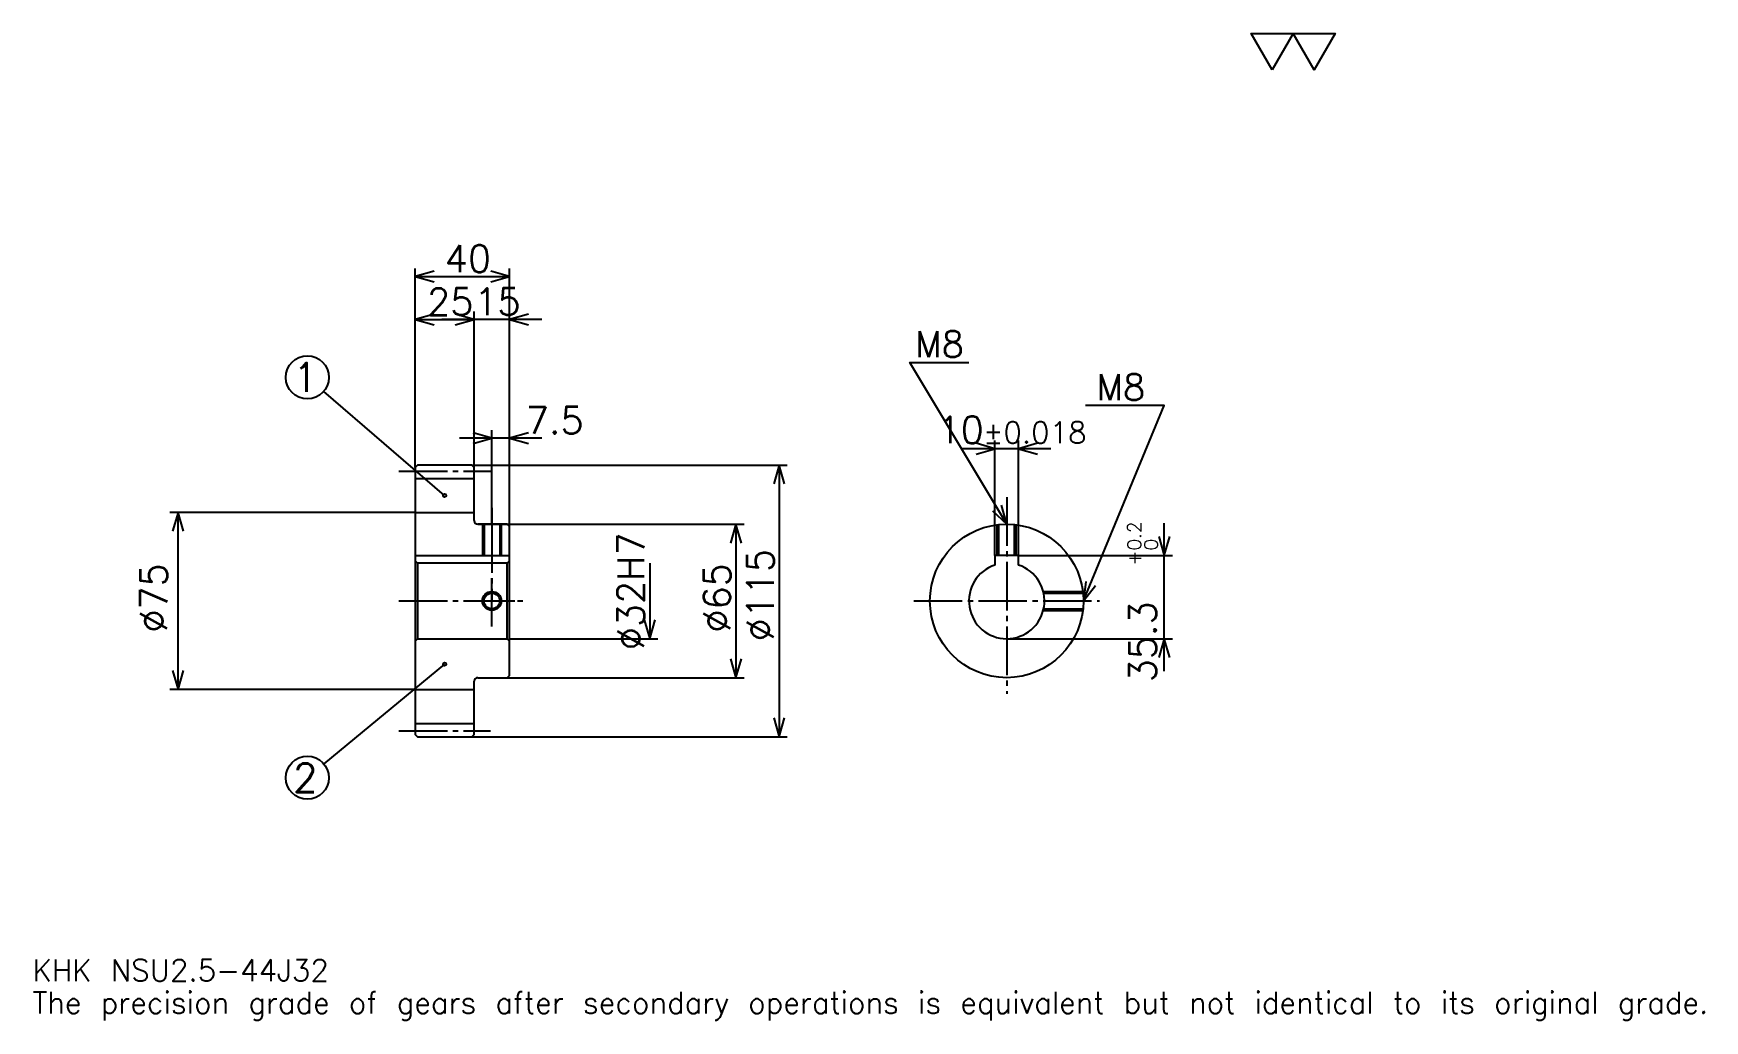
# Model space of a CAD drawing. Extents: x 23 to 731, y 8 to 426.
import ezdxf

# ---------------------------------------------------------------- set-up
doc = ezdxf.new("R2010")
doc.units = 0
doc.linetypes.add('DASHDOT', pattern=[27.391305, 20.543478, -2.282609, 2.282609, -2.282609])
doc.layers.get('0').update_dxf_attribs({"linetype": 'CONTINUOUS'})
doc.layers.add('DASHDOT', color=6, linetype='DASHDOT')
doc.styles.add('KANJI', font='TXT', dxfattribs={"bigfont": 'BIGFONT'})

msp = doc.modelspace()

# ---------------------------------------------------------------- linework, layer by layer
at = {"color": 5}
for p, q in [((184.891312, 243.532608), (184.891312, 326.847839)), ((224.891312, 243.532608), (224.891312, 326.847839)), ((184.891312, 323.423889), (224.891312, 323.423889)), ((184.891312, 305.163025), (209.891312, 305.163025)), ((238.58696, 305.163025), (196.195663, 305.163025)), ((209.891312, 243.532608), (209.891312, 308.586945)), ((197.391312, 230.720108), (146.164429, 274.734558)), ((238.58696, 254.945648), (203.695663, 254.945648)), ((217.391312, 243.532608), (217.391312, 258.369568)), ((454.130432, 250.489136), (416.739136, 250.489136)), ((430.434784, 205.332611), (430.434784, 253.913055)), ((440.434784, 205.332611), (440.434784, 253.913055)), ((184.891312, 242.532608), (184.891312, 243.532608)), ((208.891312, 243.532608), (224.891312, 243.532608)), ((209.891312, 242.532608), (209.891312, 243.532608)), ((217.391312, 218.532608), (217.391312, 243.532608)), ((217.391312, 218.532608), (217.391312, 243.532608)), ((224.891312, 243.532608), (342.445679, 243.532608)), ((224.891312, 217.532608), (224.891312, 243.532608)), ((339.021729, 243.532608), (339.021729, 128.532608)), ((184.891312, 223.532608), (81.032616, 223.532608)), ((84.456528, 148.532608), (84.456528, 223.532608)), ((211.391312, 218.532608), (224.891312, 218.532608)), ((224.891312, 218.532608), (324.184814, 218.532608)), ((320.760864, 218.532608), (320.760864, 153.532608)), ((502.173889, 156.33696), (502.173889, 219.028259)), ((440.434784, 205.332611), (505.597839, 205.332611)), ((284.239136, 202.032608), (284.239136, 170.032608)), ((224.891312, 170.032608), (287.663055, 170.032608)), ((435.434784, 170.032608), (505.597839, 170.032608)), ((197.391312, 159.282608), (146.274582, 117)), ((211.391312, 153.532608), (224.891312, 153.532608)), ((224.891312, 153.532608), (324.184814, 153.532608)), ((184.891312, 148.532608), (81.032616, 148.532608)), ((208.891312, 128.532608), (224.891312, 128.532608)), ((224.891312, 128.532608), (342.445679, 128.532608))]:
    msp.add_line(p, q, dxfattribs=at)
at = {"color": 4}
for p, q in [((184.891312, 237.907608), (209.891312, 237.907608)), ((184.891312, 223.532608), (209.891312, 223.532608)), ((184.891312, 205.332611), (224.891312, 205.332611)), ((185.891312, 202.032608), (185.891312, 170.032608)), ((223.891312, 202.032608), (224.891312, 203.032608)), ((223.891312, 170.032608), (224.891312, 169.032608)), ((184.891312, 148.532608), (209.891312, 148.532608)), ((184.891312, 134.157608), (209.891312, 134.157608))]:
    msp.add_line(p, q, dxfattribs=at)
at = {"color": 7}
msp.add_lwpolyline([(547.826111, 410.869568), (538.92395, 426.299988), (574.532654, 426.299988), (565.630432, 410.869568), (556.728271, 426.299988), (547.826111, 410.869568)], dxfattribs=at)
at = {"color": 5}
for points in [[(192.880447, 325.706512), (184.891312, 323.423889), (192.880447, 321.141296)], [(216.902176, 321.141296), (224.891312, 323.423889), (216.902176, 325.706512)], [(192.880447, 307.445648), (184.891312, 305.163025), (192.880447, 302.880432)], [(201.902176, 302.880432), (209.891312, 305.163025), (201.902176, 307.445648)], [(201.902176, 302.880432), (209.891312, 305.163025), (201.902176, 307.445648)], [(232.880447, 307.445648), (224.891312, 305.163025), (232.880447, 302.880432)], [(435.434784, 218.532608), (394.347839, 287.010864), (419.456543, 287.010864)], [(467.934814, 186.032608), (502.17395, 268.75), (468.847839, 268.75)], [(209.402176, 252.66304), (217.391312, 254.945648), (209.402176, 257.228271)], [(232.880447, 257.228271), (224.891312, 254.945648), (232.880447, 252.66304)], [(422.445648, 248.206528), (430.434784, 250.489136), (422.445648, 252.771744)], [(448.423889, 252.771744), (440.434784, 250.489136), (448.423889, 248.206528)], [(341.304352, 235.543472), (339.021729, 243.532608), (336.739136, 235.543472)], [(429.367096, 224.208832), (435.434784, 218.532608), (433.281738, 226.557617)], [(86.739136, 215.543472), (84.456528, 223.532608), (82.17392, 215.543472)], [(323.043488, 210.543472), (320.760864, 218.532608), (318.478271, 210.543472)], [(499.891296, 213.321732), (502.173889, 205.332611), (504.456543, 213.321732)], [(468.881226, 194.287354), (467.934814, 186.032608), (473.099365, 192.541336)], [(281.956543, 178.021744), (284.239136, 170.032608), (286.521729, 178.021744)], [(504.456543, 162.043472), (502.173889, 170.032608), (499.891296, 162.043472)], [(82.17392, 156.521744), (84.456528, 148.532608), (86.739136, 156.521744)], [(318.478271, 161.521744), (320.760864, 153.532608), (323.043488, 161.521744)], [(336.739136, 136.521744), (339.021729, 128.532608), (341.304352, 136.521744)]]:
    msp.add_lwpolyline(points, dxfattribs=at)
at = {"color": 4}
for points in [[(209.891312, 220.032608), (209.891312, 242.532608), (208.891312, 243.532608), (185.891312, 243.532608), (184.891312, 242.532608), (184.891312, 169.032608)], [(211.391312, 153.532608), (223.891312, 153.532608), (224.891312, 154.532608), (224.891312, 217.532608), (223.891312, 218.532608), (211.391312, 218.532608)], [(213.391312, 218.532608), (213.391312, 205.332611)], [(214.066315, 218.532608), (214.066315, 205.332611)], [(220.716309, 218.532608), (220.716309, 205.332611)], [(221.391312, 218.532608), (221.391312, 205.332611)], [(431.434784, 205.332611), (431.434784, 218.285522)], [(432.109802, 205.332611), (432.109802, 218.362076)], [(438.759766, 205.332611), (438.759766, 218.362076)], [(439.434784, 205.332611), (439.434784, 218.285522)], [(440.434784, 201.231293), (440.434784, 205.332611), (430.434784, 205.332611), (430.434784, 201.231293)], [(184.891312, 169.032608), (185.891312, 170.032608), (223.891312, 170.032608), (223.891312, 202.032608), (185.891312, 202.032608), (184.891312, 203.032608)], [(450.926697, 190.032608), (467.687683, 190.032608)], [(451.08551, 189.357605), (467.764221, 189.357605)], [(450.926697, 182.032608), (467.687683, 182.032608)], [(451.08551, 182.707611), (467.764221, 182.707611)], [(184.891312, 169.032608), (184.891312, 129.532608), (185.891312, 128.532608), (208.891312, 128.532608), (209.891312, 129.532608), (209.891312, 152.032608)]]:
    msp.add_lwpolyline(points, dxfattribs=at)
at = {"color": 5}
for centre, radius in [((139.239136, 280.684784), 9.130435), ((197.391312, 230.720108), 0.684783), ((197.391312, 159.282608), 0.684783), ((139.239136, 111.180435), 9.130435)]:
    msp.add_circle(centre, radius, dxfattribs=at)
at = {"color": 4}
for centre, radius in [((435.434784, 186.032608), 32.5), ((217.391312, 186.032608), 3.325)]:
    msp.add_circle(centre, radius, dxfattribs=at)
at = {"color": 7}
msp.add_circle((217.391312, 186.032608), 4, dxfattribs=at)
at = {"color": 4}
for centre, radius, start, end in [((211.391312, 220.032608), 1.5, 180, 270), ((435.434784, 186.032608), 16, 108.209957329, 71.790042671), ((211.391312, 152.032608), 1.5, 90, 180)]:
    msp.add_arc(centre, radius, start, end, dxfattribs=at)
at = {"layer": 'DASHDOT', "color": 7}
for p, q in [((178.043488, 241.032608), (216.739136, 241.032608)), ((435.434784, 229.945648), (435.434784, 146.684784)), ((217.391312, 218.532608), (217.391312, 186.032608)), ((178.043488, 186.032608), (231.739136, 186.032608)), ((396.086975, 186.032608), (474.782593, 186.032608)), ((178.043488, 131.032608), (216.739136, 131.032608))]:
    msp.add_line(p, q, dxfattribs=at)
for points in [[(217.391312, 225.380432), (217.391312, 198.484787)], [(217.391312, 175.184784), (217.391312, 196.880432)], [(206.543488, 186.032608), (228.239136, 186.032608)]]:
    msp.add_lwpolyline(points, dxfattribs=at)

# ---------------------------------------------------------------- texts
at = {"color": 7, "style": 'KANJI'}
for s, height, p in [('40', 11.413043, (197.472839, 325.25)), ('25', 11.413043, (189.972839, 306.989136)), ('15', 11.413043, (209.972839, 306.989136)), ('M8', 10.956522, (396.630432, 289.293488)), ('1', 12.173913, (133.152191, 274.597839)), ('M8', 10.956522, (473.413025, 271.032593)), ('7.5', 11.413043, (231.739136, 256.771729)), ('10', 11.413043, (406.169495, 252.771744)), ('%%p0.018', 9.130435, (425.456116, 252.771744)), ('2', 12.173913, (133.152191, 105.093475)), ('KHK NSU2.5-44J32', 9.130435, (22.826086, 25.108696)), ('The precision grade of gears after secondary operations is equivalent but not identical to its original grade.', 9.130435, (22.826086, 11.413043))]:
    msp.add_text(s, height=height, dxfattribs=at).set_placement(p)
for s, height, p in [('%%c32H7', 11.413043, (281.956543, 165.203796)), ('0.2', 5.706522, (492.358704, 207.401398)), ('%%c115', 11.413043, (336.739136, 168.91304)), ('+', 5.706522, (492.358704, 201.010101)), ('0', 5.706522, (499.434753, 207.401398)), ('%%c75', 11.413043, (79.891312, 172.622284)), ('%%c65', 11.413043, (318.478271, 172.622284)), ('35.3', 11.413043, (498.75, 151.609924))]:
    msp.add_text(s, height=height, rotation=90, dxfattribs=at).set_placement(p)

doc.saveas('drawing.dxf')
